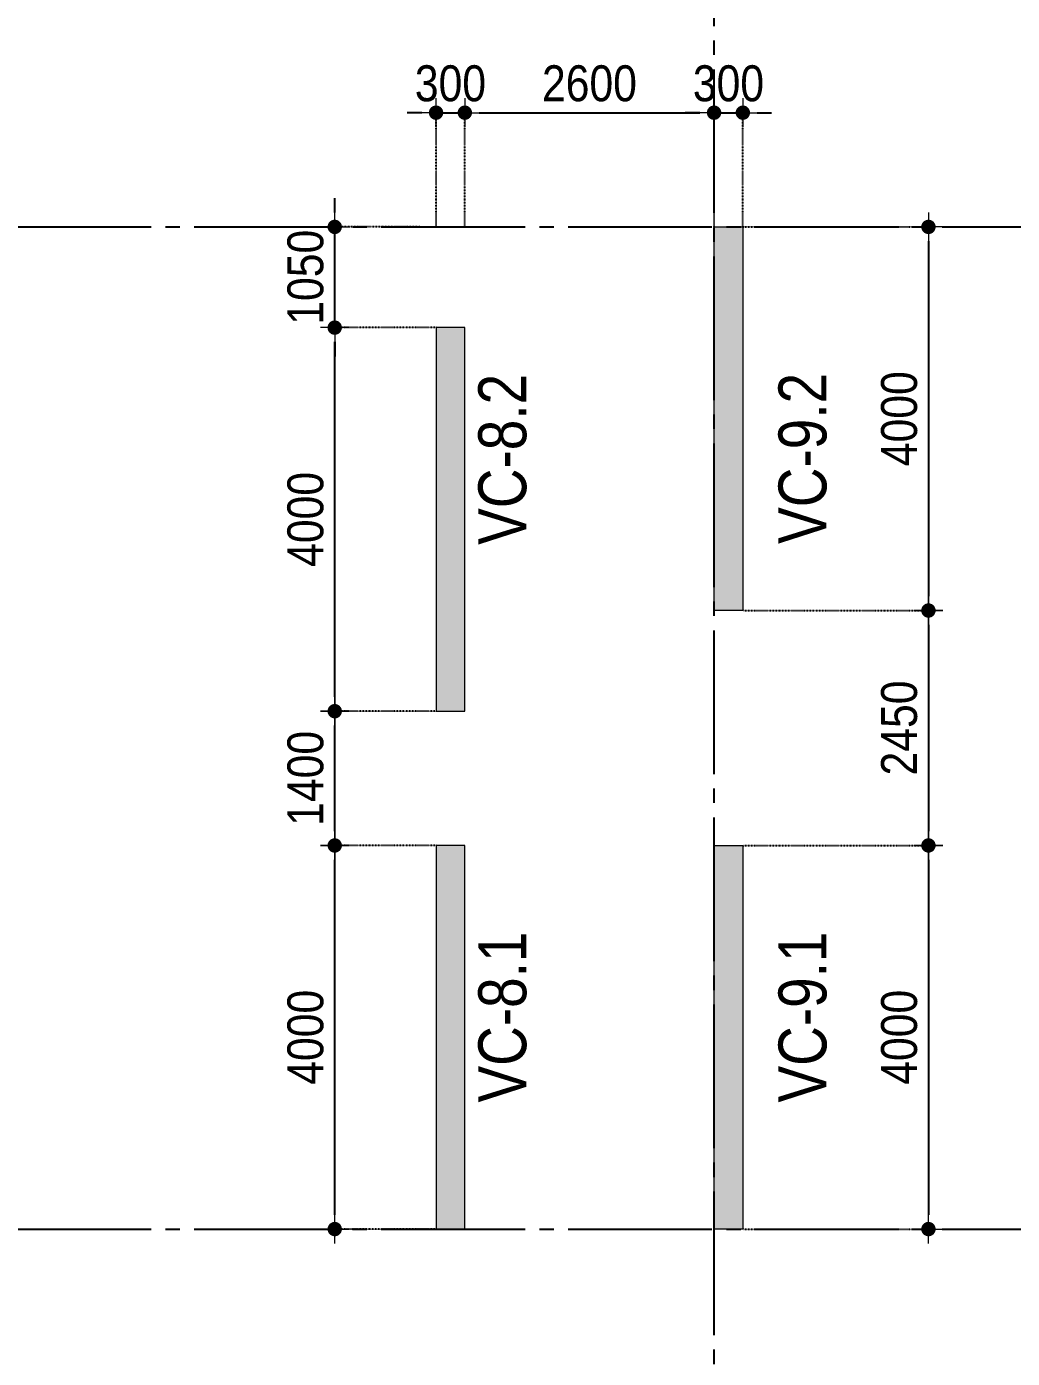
# Model space of a CAD drawing. Header units: millimetres. Extents: x -3973692 to -2843767, y 592734 to 838475.
# Drawn here: x -3301016 to -3290734, y 620883 to 634769 of the extents above; entities that cross this region are included whole.
import ezdxf
from ezdxf.enums import TextEntityAlignment as Align

# ---------------------------------------------------------------- set-up
doc = ezdxf.new("R2010")
doc.units = ezdxf.units.MM
doc.header["$MEASUREMENT"] = 0
doc.header["$PDMODE"] = 3
doc.header["$PDSIZE"] = -20
for name, pattern in [('CHG_XX_Luoi truc-Block C$0$MB_Luoi truc-150-TWC$0$Center101', [13, 10, -1, 1, -1]), ('DIVIDE2', [15.875, 6.35, -3.175, 0, -3.175, 0, -3.175]), ('HIDDEN5', [2.8375, 1.25, -1.5875])]:
    doc.linetypes.add(name, pattern=pattern)
doc.layers.get('0').update_dxf_attribs({"lineweight": 9})
doc.layers.get('Defpoints').update_dxf_attribs({"color": 10, "lineweight": 0})
for name, color, linetype, lineweight in [("'S_General_Dim_1", 1, 'Continuous', 18), ("'S_General_Divide_3 Intermediate", 3, 'DIVIDE2', 40), ('CHG_XX_Cot_Block C-T2-3$0$Ap0302_PC', 150, 'Continuous', 9), ('CHG_XX_Cot_Block C-T2-3$0$Dim 200', 1, 'Continuous', 5), ('TEXT', 7, 'Continuous', 15)]:
    doc.layers.add(name, color=color, linetype=linetype, lineweight=lineweight)
for name, color, linetype in [('CHG_XX_Cot_Block C-T2-3$0$mb_cot tang 1-3$0$Concrete Line', 6, 'Continuous'), ('CHG_XX_Luoi truc-Block C$0$MB_Luoi truc-150-TWC$0$Grid', 34, 'Continuous'), ('CHG_XX_Luoi truc-Block C$0$MB_Luoi truc-150-TWC$0$Grid Line', 251, 'CHG_XX_Luoi truc-Block C$0$MB_Luoi truc-150-TWC$0$Center101')]:
    doc.layers.add(name, color=color, linetype=linetype)
doc.styles.add('arial', font='arial.ttf', dxfattribs={"width": 0.85})
doc.styles.add('CHG_XX_Luoi truc-Block C$0$MB_Luoi truc-150-TWC$0$Grid A-F$0$VNI-HelveCB', font='')
doc.styles.add('TTP-HelCon', font='')
doc.styles.get('CHG_XX_Luoi truc-Block C$0$MB_Luoi truc-150-TWC$0$Grid A-F$0$VNI-HelveCB').set_extended_font_data('VNI-Helve-Condense', bold=True)
doc.styles.get('TTP-HelCon').set_extended_font_data('VNI-Helve-Condense')
doc.dimstyles.new('150', dxfattribs={"dimscale": 150, "dimtxt": 2.5, "dimasz": 1, "dimexe": 0, "dimexo": 0, "dimgap": 0.75, "dimtad": 1, "dimdec": 0, "dimzin": 9, "dimdsep": 46, "dimtxsty": 'arial', "dimblk1": 'DIMDOT', "dimblk2": 'DIMDOT', "dimsah": 1, "dimcen": 2, "dimdle": 3, "dimclre": 8, "dimclrt": 2, "dimadec": 0, "dimazin": 0, "dimtfac": 1, "dimtdec": 0, "dimtix": 1, "dimtmove": 2, "dimatfit": 3, "dimldrblk": 'DIMPIJL', "dimfxl": 1, "dimtvp": 1.8, "dimtolj": 1, "dimtzin": 0, "dimarcsym": 0})

# ---------------------------------------------------------------- blocks, each defined once
blk = doc.blocks.new('*U3101')
at = {"layer": 'CHG_XX_Luoi truc-Block C$0$MB_Luoi truc-150-TWC$0$Grid Line'}
blk.add_line((0, 0), (0, 446), dxfattribs=at)
at = {"layer": 'CHG_XX_Luoi truc-Block C$0$MB_Luoi truc-150-TWC$0$Grid', "lineweight": -2, "style": 'CHG_XX_Luoi truc-Block C$0$MB_Luoi truc-150-TWC$0$Grid A-F$0$VNI-HelveCB'}
for tag, p in [('GRIDSUB', (0, 455)), ('GRID', (0, -9))]:
    blk.add_attdef(tag, text='', height=5, dxfattribs=at).set_placement(p, align=Align.MIDDLE)
blk = doc.blocks.new('*U3103')
at = {"layer": 'CHG_XX_Luoi truc-Block C$0$MB_Luoi truc-150-TWC$0$Grid Line'}
blk.add_line((0, 0), (0, 360), dxfattribs=at)
at = {"layer": 'CHG_XX_Luoi truc-Block C$0$MB_Luoi truc-150-TWC$0$Grid', "lineweight": -2, "style": 'CHG_XX_Luoi truc-Block C$0$MB_Luoi truc-150-TWC$0$Grid A-F$0$VNI-HelveCB'}
for tag, p in [('GRIDSUB', (0, 369)), ('GRID', (0, -9))]:
    blk.add_attdef(tag, text='', height=5, dxfattribs=at).set_placement(p, align=Align.MIDDLE)
blk = doc.blocks.new('CHG_XX_Luoi truc-Block C')
at = {"layer": 'CHG_XX_Luoi truc-Block C$0$MB_Luoi truc-150-TWC$0$Grid', "xscale": 150, "yscale": 150, "zscale": 150}
blk.add_blockref('*U3103', (8021043.5, 945886.7), dxfattribs=at)
at = {"layer": 'CHG_XX_Luoi truc-Block C$0$MB_Luoi truc-150-TWC$0$Grid', "xscale": -150, "yscale": 150, "zscale": 150, "rotation": 270}
for p in [(8001971.7, 971093.8), (8001971.7, 960643.8)]:
    blk.add_blockref('*U3101', p, dxfattribs=at)
blk = doc.blocks.new('CHG_XX_Cot_Block C-T2-3$0$300x9400')
at = {"layer": 'CHG_XX_Cot_Block C-T2-3$0$Ap0302_PC'}
h = blk.add_hatch(color=5, dxfattribs=at)
h.dxf.hatch_style = 1
h.paths.add_polyline_path([(0, -4000), (300, -4000), (300, 0), (0, 0)])
h.paths.add_polyline_path([(300, -5400), (0, -5400), (0, -9400), (300, -9400)])
for points in [[(300, 0), (0, 0), (0, -4000), (300, -4000)], [(300, -5400), (0, -5400), (0, -9400), (300, -9400)]]:
    blk.add_lwpolyline(points, close=True, dxfattribs=at)
blk = doc.blocks.new('CHG_XX_Cot_Block C-T2-3$0$Block A_C10450x300')
at = {"layer": 'CHG_XX_Cot_Block C-T2-3$0$Ap0302_PC', "true_color": 0x139b48}
h = blk.add_hatch(color=114, dxfattribs=at)
h.dxf.hatch_style = 1
h.paths.add_polyline_path([(6450, 0), (6450, -300), (10450, -300), (10450, 0)])
h.paths.add_polyline_path([(4000, -300), (4000, 0), (0, 0), (0, -300)])
at = {"layer": 'CHG_XX_Cot_Block C-T2-3$0$Ap0302_PC'}
for points in [[(0, 0), (4000, 0), (4000, -300), (0, -300)], [(6450, 0), (10450, 0), (10450, -300), (6450, -300)]]:
    blk.add_lwpolyline(points, close=True, dxfattribs=at)
blk = doc.blocks.new('CHG_XX_Cot_Block C-T2-3')
at = {"layer": 'CHG_XX_Cot_Block C-T2-3$0$Ap0302_PC', "rotation": 90}
blk.add_blockref('CHG_XX_Cot_Block C-T2-3$0$Block A_C10450x300', (8021043, 960644), dxfattribs=at)
at = {"layer": 'CHG_XX_Cot_Block C-T2-3$0$Dim 200'}
blk.add_blockref('CHG_XX_Luoi truc-Block C', (0, 0), dxfattribs=at)
at = {"layer": 'CHG_XX_Cot_Block C-T2-3$0$mb_cot tang 1-3$0$Concrete Line'}
blk.add_blockref('CHG_XX_Cot_Block C-T2-3$0$300x9400', (8018143, 970044), dxfattribs=at)
blk = doc.blocks.new('c')
at = {"layer": 'TEXT', "color": 3, "style": 'TTP-HelCon'}
for s, p in [('VC-8.2', (-46859, 19385)), ('VC-9.2', (-43728, 19395)), ('VC-8.1', (-46859, 13570)), ('VC-9.1', (-43728, 13570))]:
    blk.add_text(s, height=500, rotation=90, dxfattribs=at).set_placement(p)
blk = doc.blocks.new('DIMDOT')
for p, q in [((0, -1), (0, 1)), ((1, 0), (-1, 0))]:
    blk.add_line(p, q)
at = {"const_width": 0.5}
blk.add_lwpolyline([(-0.25, 0, 1), (0.25, 0, 1)], format="xyb", close=True, dxfattribs=at)
blk = doc.blocks.new('*D1638')
at = {"layer": "'S_General_Dim_1", "color": 8, "linetype": 'HIDDEN5', "lineweight": -2, "transparency": 16777216}
for p, q in [((-3296745, 626231), (-3297802, 626231)), ((-3296745, 622231), (-3297802, 622231))]:
    blk.add_line(p, q, dxfattribs=at)
at = {"layer": "'S_General_Dim_1", "color": 0, "lineweight": -2, "transparency": 16777216}
blk.add_line((-3297802, 622381), (-3297802, 626081), dxfattribs=at)
at = {"layer": 'Defpoints', "color": 0, "transparency": 16777216}
for p in [(-3297802, 626231), (-3296745, 626231), (-3296745, 622231)]:
    blk.add_point(p, dxfattribs=at)
at = {"layer": "'S_General_Dim_1", "color": 0, "lineweight": -2, "transparency": 16777216, "xscale": 150, "yscale": 150, "zscale": 150}
for p, rotation in [((-3297802, 626231), 90), ((-3297802, 622231), 270)]:
    blk.add_blockref('DIMDOT', p, dxfattribs=dict(at, rotation=rotation))
at = {"layer": "'S_General_Dim_1", "color": 2, "transparency": 16777216, "insert": (-3298106, 624231), "char_height": 375, "attachment_point": 5, "rotation": 90, "style": 'arial'}
blk.add_mtext('\\A1;4000', dxfattribs=at)
blk = doc.blocks.new('DIMPIJL')
at = {"linetype": 'ByBlock'}
blk.add_solid([(-2.5, 0.417), (-2.5, -0.417), (0, 0)], dxfattribs=at)
blk = doc.blocks.new('*D1639')
at = {"layer": "'S_General_Dim_1", "color": 0, "lineweight": -2, "transparency": 16777216}
for p, q in [((-3297802, 632831), (-3297802, 632981)), ((-3297802, 631631), (-3297802, 632681)), ((-3297802, 631481), (-3297802, 631331))]:
    blk.add_line(p, q, dxfattribs=at)
at = {"layer": "'S_General_Dim_1", "color": 8, "linetype": 'HIDDEN5', "lineweight": -2, "transparency": 16777216}
for p, q in [((-3296913, 632681), (-3297802, 632681)), ((-3296745, 631631), (-3297802, 631631))]:
    blk.add_line(p, q, dxfattribs=at)
at = {"layer": 'Defpoints', "color": 0, "transparency": 16777216}
for p in [(-3297802, 632681), (-3296913, 632681), (-3296745, 631631)]:
    blk.add_point(p, dxfattribs=at)
at = {"layer": "'S_General_Dim_1", "color": 0, "lineweight": -2, "transparency": 16777216, "xscale": 150, "yscale": 150, "zscale": 150}
for p, rotation in [((-3297802, 632681), 270), ((-3297802, 631631), 90)]:
    blk.add_blockref('DIMDOT', p, dxfattribs=dict(at, rotation=rotation))
at = {"layer": "'S_General_Dim_1", "color": 2, "transparency": 16777216, "insert": (-3298106, 632156), "char_height": 375, "attachment_point": 5, "rotation": 90, "style": 'arial'}
blk.add_mtext('\\A1;1050', dxfattribs=at)
blk = doc.blocks.new('*D1640')
at = {"layer": "'S_General_Dim_1", "color": 0, "lineweight": -2, "transparency": 16777216}
for p, q in [((-3296895, 633872), (-3297045, 633872)), ((-3296745, 633872), (-3296445, 633872)), ((-3296295, 633872), (-3296145, 633872))]:
    blk.add_line(p, q, dxfattribs=at)
at = {"layer": "'S_General_Dim_1", "color": 8, "linetype": 'HIDDEN5', "lineweight": -2, "transparency": 16777216}
for p, q in [((-3296745, 632681), (-3296745, 633872)), ((-3296445, 632681), (-3296445, 633872))]:
    blk.add_line(p, q, dxfattribs=at)
at = {"layer": 'Defpoints', "color": 0, "transparency": 16777216}
for p in [(-3296445, 633872), (-3296745, 632681), (-3296445, 632681)]:
    blk.add_point(p, dxfattribs=at)
at = {"layer": "'S_General_Dim_1", "color": 0, "lineweight": -2, "transparency": 16777216, "xscale": 150, "yscale": 150, "zscale": 150}
blk.add_blockref('DIMDOT', (-3296745, 633872), dxfattribs=at)
at = {"layer": "'S_General_Dim_1", "color": 0, "lineweight": -2, "transparency": 16777216, "xscale": 150, "yscale": 150, "zscale": 150, "rotation": 180}
blk.add_blockref('DIMDOT', (-3296445, 633872), dxfattribs=at)
at = {"layer": "'S_General_Dim_1", "color": 2, "transparency": 16777216, "insert": (-3296595, 634176), "char_height": 375, "attachment_point": 5, "style": 'arial'}
blk.add_mtext('\\A1;300', dxfattribs=at)
blk = doc.blocks.new('*D1641')
at = {"layer": "'S_General_Dim_1", "color": 8, "linetype": 'HIDDEN5', "lineweight": -2, "transparency": 16777216}
for p, q in [((-3296445, 632681), (-3296445, 633872)), ((-3293845, 632681), (-3293845, 633872))]:
    blk.add_line(p, q, dxfattribs=at)
at = {"layer": "'S_General_Dim_1", "color": 0, "lineweight": -2, "transparency": 16777216}
blk.add_line((-3296295, 633872), (-3293995, 633872), dxfattribs=at)
at = {"layer": 'Defpoints', "color": 0, "transparency": 16777216}
for p in [(-3293845, 633872), (-3296445, 632681), (-3293845, 632681)]:
    blk.add_point(p, dxfattribs=at)
at = {"layer": "'S_General_Dim_1", "color": 0, "lineweight": -2, "transparency": 16777216, "xscale": 150, "yscale": 150, "zscale": 150, "rotation": 180}
blk.add_blockref('DIMDOT', (-3296445, 633872), dxfattribs=at)
at = {"layer": "'S_General_Dim_1", "color": 0, "lineweight": -2, "transparency": 16777216, "xscale": 150, "yscale": 150, "zscale": 150}
blk.add_blockref('DIMDOT', (-3293845, 633872), dxfattribs=at)
at = {"layer": "'S_General_Dim_1", "color": 2, "transparency": 16777216, "insert": (-3295145, 634176), "char_height": 375, "attachment_point": 5, "style": 'arial'}
blk.add_mtext('\\A1;2600', dxfattribs=at)
blk = doc.blocks.new('*D1642')
at = {"layer": "'S_General_Dim_1", "color": 0, "lineweight": -2, "transparency": 16777216}
for p, q in [((-3293995, 633872), (-3294145, 633872)), ((-3293845, 633872), (-3293545, 633872)), ((-3293395, 633872), (-3293245, 633872))]:
    blk.add_line(p, q, dxfattribs=at)
at = {"layer": "'S_General_Dim_1", "color": 8, "linetype": 'HIDDEN5', "lineweight": -2, "transparency": 16777216}
for p, q in [((-3293845, 632681), (-3293845, 633872)), ((-3293545, 632681), (-3293545, 633872))]:
    blk.add_line(p, q, dxfattribs=at)
at = {"layer": 'Defpoints', "color": 0, "transparency": 16777216}
for p in [(-3293545, 633872), (-3293845, 632681), (-3293545, 632681)]:
    blk.add_point(p, dxfattribs=at)
at = {"layer": "'S_General_Dim_1", "color": 0, "lineweight": -2, "transparency": 16777216, "xscale": 150, "yscale": 150, "zscale": 150}
blk.add_blockref('DIMDOT', (-3293845, 633872), dxfattribs=at)
at = {"layer": "'S_General_Dim_1", "color": 0, "lineweight": -2, "transparency": 16777216, "xscale": 150, "yscale": 150, "zscale": 150, "rotation": 180}
blk.add_blockref('DIMDOT', (-3293545, 633872), dxfattribs=at)
at = {"layer": "'S_General_Dim_1", "color": 2, "transparency": 16777216, "insert": (-3293695, 634176), "char_height": 375, "attachment_point": 5, "style": 'arial'}
blk.add_mtext('\\A1;300', dxfattribs=at)
blk = doc.blocks.new('*D2406')
at = {"layer": "'S_General_Dim_1", "color": 8, "linetype": 'HIDDEN5', "lineweight": -2, "transparency": 16777216}
for p, q in [((-3296745, 627631), (-3297802, 627631)), ((-3296745, 626231), (-3297802, 626231))]:
    blk.add_line(p, q, dxfattribs=at)
at = {"layer": "'S_General_Dim_1", "color": 0, "lineweight": -2, "transparency": 16777216}
blk.add_line((-3297802, 626381), (-3297802, 627481), dxfattribs=at)
at = {"layer": 'Defpoints', "color": 0, "transparency": 16777216}
for p in [(-3297802, 627631), (-3296745, 627631), (-3296745, 626231)]:
    blk.add_point(p, dxfattribs=at)
at = {"layer": "'S_General_Dim_1", "color": 0, "lineweight": -2, "transparency": 16777216, "xscale": 150, "yscale": 150, "zscale": 150}
for p, rotation in [((-3297802, 627631), 90), ((-3297802, 626231), 270)]:
    blk.add_blockref('DIMDOT', p, dxfattribs=dict(at, rotation=rotation))
at = {"layer": "'S_General_Dim_1", "color": 2, "transparency": 16777216, "insert": (-3298106, 626931), "char_height": 375, "attachment_point": 5, "rotation": 90, "style": 'arial'}
blk.add_mtext('\\A1;1400', dxfattribs=at)
blk = doc.blocks.new('*D2407')
at = {"layer": "'S_General_Dim_1", "color": 8, "linetype": 'HIDDEN5', "lineweight": -2, "transparency": 16777216}
for p, q in [((-3296745, 631631), (-3297802, 631631)), ((-3296745, 627631), (-3297802, 627631))]:
    blk.add_line(p, q, dxfattribs=at)
at = {"layer": "'S_General_Dim_1", "color": 0, "lineweight": -2, "transparency": 16777216}
blk.add_line((-3297802, 627781), (-3297802, 631481), dxfattribs=at)
at = {"layer": 'Defpoints', "color": 0, "transparency": 16777216}
for p in [(-3297802, 631631), (-3296745, 631631), (-3296745, 627631)]:
    blk.add_point(p, dxfattribs=at)
at = {"layer": "'S_General_Dim_1", "color": 0, "lineweight": -2, "transparency": 16777216, "xscale": 150, "yscale": 150, "zscale": 150}
for p, rotation in [((-3297802, 631631), 90), ((-3297802, 627631), 270)]:
    blk.add_blockref('DIMDOT', p, dxfattribs=dict(at, rotation=rotation))
at = {"layer": "'S_General_Dim_1", "color": 2, "transparency": 16777216, "insert": (-3298106, 629631), "char_height": 375, "attachment_point": 5, "rotation": 90, "style": 'arial'}
blk.add_mtext('\\A1;4000', dxfattribs=at)
blk = doc.blocks.new('*D2408')
at = {"layer": "'S_General_Dim_1", "color": 8, "linetype": 'HIDDEN5', "lineweight": -2, "transparency": 16777216}
for p, q in [((-3293545, 632681), (-3291609, 632681)), ((-3293545, 628681), (-3291609, 628681))]:
    blk.add_line(p, q, dxfattribs=at)
at = {"layer": "'S_General_Dim_1", "color": 0, "lineweight": -2, "transparency": 16777216}
blk.add_line((-3291609, 632531), (-3291609, 628831), dxfattribs=at)
at = {"layer": 'Defpoints', "color": 0, "transparency": 16777216}
for p in [(-3293545, 632681), (-3293545, 628681), (-3291609, 628681)]:
    blk.add_point(p, dxfattribs=at)
at = {"layer": "'S_General_Dim_1", "color": 0, "lineweight": -2, "transparency": 16777216, "xscale": 150, "yscale": 150, "zscale": 150}
for p, rotation in [((-3291609, 632681), 90), ((-3291609, 628681), 270)]:
    blk.add_blockref('DIMDOT', p, dxfattribs=dict(at, rotation=rotation))
at = {"layer": "'S_General_Dim_1", "color": 2, "transparency": 16777216, "insert": (-3291913, 630681), "char_height": 375, "attachment_point": 5, "rotation": 90, "style": 'arial'}
blk.add_mtext('\\A1;4000', dxfattribs=at)
blk = doc.blocks.new('*D2409')
at = {"layer": "'S_General_Dim_1", "color": 8, "linetype": 'HIDDEN5', "lineweight": -2, "transparency": 16777216}
for p, q in [((-3293545, 628681), (-3291609, 628681)), ((-3293545, 626231), (-3291609, 626231))]:
    blk.add_line(p, q, dxfattribs=at)
at = {"layer": "'S_General_Dim_1", "color": 0, "lineweight": -2, "transparency": 16777216}
blk.add_line((-3291609, 628531), (-3291609, 626381), dxfattribs=at)
at = {"layer": 'Defpoints', "color": 0, "transparency": 16777216}
for p in [(-3293545, 628681), (-3293545, 626231), (-3291609, 626231)]:
    blk.add_point(p, dxfattribs=at)
at = {"layer": "'S_General_Dim_1", "color": 0, "lineweight": -2, "transparency": 16777216, "xscale": 150, "yscale": 150, "zscale": 150}
for p, rotation in [((-3291609, 628681), 90), ((-3291609, 626231), 270)]:
    blk.add_blockref('DIMDOT', p, dxfattribs=dict(at, rotation=rotation))
at = {"layer": "'S_General_Dim_1", "color": 2, "transparency": 16777216, "insert": (-3291913, 627456), "char_height": 375, "attachment_point": 5, "rotation": 90, "style": 'arial'}
blk.add_mtext('\\A1;2450', dxfattribs=at)
blk = doc.blocks.new('*D2410')
at = {"layer": "'S_General_Dim_1", "color": 8, "linetype": 'HIDDEN5', "lineweight": -2, "transparency": 16777216}
for p, q in [((-3293545, 626231), (-3291609, 626231)), ((-3293545, 622231), (-3291609, 622231))]:
    blk.add_line(p, q, dxfattribs=at)
at = {"layer": "'S_General_Dim_1", "color": 0, "lineweight": -2, "transparency": 16777216}
blk.add_line((-3291609, 626081), (-3291609, 622381), dxfattribs=at)
at = {"layer": 'Defpoints', "color": 0, "transparency": 16777216}
for p in [(-3293545, 626231), (-3293545, 622231), (-3291609, 622231)]:
    blk.add_point(p, dxfattribs=at)
at = {"layer": "'S_General_Dim_1", "color": 0, "lineweight": -2, "transparency": 16777216, "xscale": 150, "yscale": 150, "zscale": 150}
for p, rotation in [((-3291609, 626231), 90), ((-3291609, 622231), 270)]:
    blk.add_blockref('DIMDOT', p, dxfattribs=dict(at, rotation=rotation))
at = {"layer": "'S_General_Dim_1", "color": 2, "transparency": 16777216, "insert": (-3291913, 624231), "char_height": 375, "attachment_point": 5, "rotation": 90, "style": 'arial'}
blk.add_mtext('\\A1;4000', dxfattribs=at)

msp = doc.modelspace()

# ---------------------------------------------------------------- block references
at = {"layer": "'S_General_Divide_3 Intermediate"}
msp.add_blockref('CHG_XX_Cot_Block C-T2-3', (-11314888.7, -338412.8), dxfattribs=at)
at = {"layer": 'TEXT'}
msp.add_blockref('c', (-3248945.2, 609981), dxfattribs=at)

# ---------------------------------------------------------------- dimensions: what is measured, and where the dimension line sits
at = {"layer": "'S_General_Dim_1"}
for base, p1, p2, picture, middle in [((-3296445.2, 633872.1), (-3296745.2, 632681), (-3296445.2, 632681), '*D1640', (-3296595.2, 634176.2)), ((-3293845.2, 633872.1), (-3296445.2, 632681), (-3293845.2, 632681), '*D1641', (-3295145.2, 634176.1)), ((-3293545.2, 633872.1), (-3293845.2, 632681), (-3293545.2, 632681), '*D1642', (-3293695.2, 634176.2))]:
    dim = msp.add_linear_dim(base=base, p1=p1, p2=p2, dimstyle='150', dxfattribs=at)
    dim.commit()
    dim.dimension.update_dxf_attribs({"geometry": picture, "text_midpoint": middle})
for base, p1, p2, picture, middle in [((-3297801.8, 632681), (-3296745.2, 631631), (-3296912.8, 632681), '*D1639', (-3298105.8, 632156)), ((-3291609.5, 628681), (-3293545.2, 632681), (-3293545.2, 628681), '*D2408', (-3291913.4, 630681)), ((-3297801.8, 631631), (-3296745.2, 627631), (-3296745.2, 631631), '*D2407', (-3298105.8, 629631)), ((-3291609.5, 626231), (-3293545.2, 628681), (-3293545.2, 626231), '*D2409', (-3291913.4, 627456)), ((-3297801.8, 627631), (-3296745.2, 626231), (-3296745.2, 627631), '*D2406', (-3298105.8, 626931)), ((-3297801.8, 626231), (-3296745.2, 622231), (-3296745.2, 626231), '*D1638', (-3298105.8, 624231)), ((-3291609.5, 622231), (-3293545.2, 626231), (-3293545.2, 622231), '*D2410', (-3291913.4, 624231))]:
    dim = msp.add_linear_dim(base=base, p1=p1, p2=p2, angle=90, dimstyle='150', dxfattribs=at)
    dim.commit()
    dim.dimension.update_dxf_attribs({"geometry": picture, "text_midpoint": middle})

doc.saveas('drawing.dxf')
